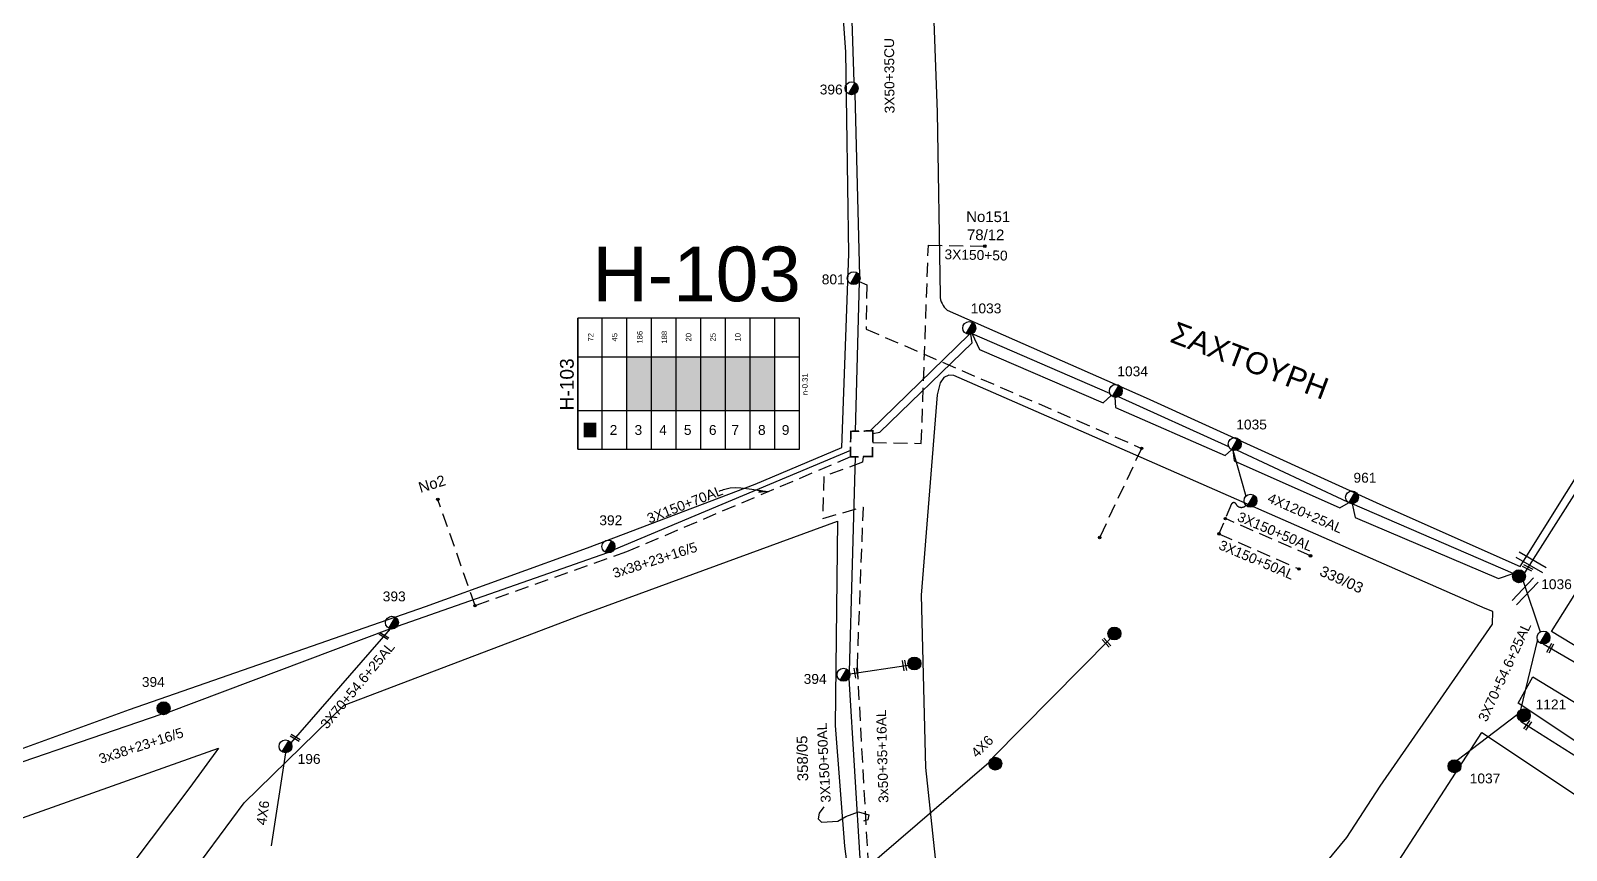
# Model space of a CAD drawing. Header units: millimetres. Extents: x 5016 to 7282, y 2879 to 3911.
# Drawn here: x 6401.2 to 6681.6, y 3116.7 to 3266.4 of the extents above; entities that cross this region are included whole.
import ezdxf
from ezdxf.enums import TextEntityAlignment as Align

# ---------------------------------------------------------------- set-up
doc = ezdxf.new("R2010")
doc.units = ezdxf.units.MM
doc.linetypes.add('DASHED', pattern=[19.05, 12.7, -6.35])
for name, color, linetype in [('Άγνωστα', 7, 'Continuous'), ('Ασφαλειοκιβώτια Χ.Τ 9 αναχωρήσεων', 7, 'Continuous'), ('Γυμνά εναέρια ΧΤ (3Φ)   3x50+35CU', 7, 'Continuous'), ('Επιγραφές - Σχήματα', 7, 'Continuous'), ('Καλώδια ΧΤ   3x150+50AL', 7, 'DASHED'), ('Μηχανική τομή', 7, 'Continuous'), ('Στύλος Ξύλινος', 7, 'Continuous'), ('Στύλος Ξύλινος @ 1', 7, 'Continuous'), ('Στύλος ΦΜ', 7, 'Continuous'), ('Στύλος ΦΜ @ 1', 7, 'Continuous'), ('Συνδέσεις', 7, 'Continuous'), ('Συνεστραμμένα ΧΤ   3x70+54.6+25 AL', 7, 'SYN_LINE'), ('Συνεστραμμένα ΧΤ   4x120+25 AL', 7, 'SYN_LINE'), ('Τομή', 7, 'Continuous'), ('Υπόβαθρο ΔΕΗ', 7, 'Continuous'), ('Υπόγεια καλώδια Δικτύου ΧΤ και Παρ. ΧΤ - 3X150+70 AL', 7, 'DASHED'), ('Υπόγεια καλώδια Παροχών ΧΤ   4x6', 7, 'DASHED')]:
    doc.layers.add(name, color=color, linetype=linetype)
doc.styles.get("Standard").update_dxf_attribs({"font": 'ARIAL.TTF'})
doc.linetypes.add('SYN_LINE', pattern='A,0.5,-0.0001,["/\\/\\/\\/",Standard,S=0.1,R=0,X=0,Y=-0.05],-0.25', length=0.7501)
doc.dimstyles.new('ISO-25', dxfattribs={"dimtxt": 2.5, "dimasz": 1.8, "dimexe": 1.25, "dimexo": 0.625, "dimtad": 1, "dimtxsty": 'Standard', "dimcen": 1.8, "dimadec": 0, "dimazin": 0, "dimtfac": 1, "dimtmove": 0, "dimatfit": 3, "dimfxl": 1.25, "dimarcsym": 0})

# ---------------------------------------------------------------- blocks, each defined once
blk = doc.blocks.new('ΥΠΑΡΧΩΝ ΤΣΙΜΕΝΤΕΝΙΟΣ ΣΤΥΛΟΣ')
at = {"layer": 'Στύλος ΦΜ'}
blk.add_hatch(color=7, dxfattribs=at).paths.add_polyline_path([(-1.29, -2.28, 0.574793), (2.62, 0, 0.268822), (1.3, 2.27)])
at = {"layer": 'Στύλος ΦΜ', "color": 7}
blk.add_line((-1.29, -2.28), (1.3, 2.27), dxfattribs=at)
blk.add_circle((0, 0), 2.62, dxfattribs=at)
at = {"layer": 'Στύλος ΦΜ', "flags": 4}
for tag, p in [('ΤΥΠΟΣ', (-4.91, 3.03)), ('ΑΡΙΘΜΟΣ', (-4.68, 8.05))]:
    blk.add_attdef(tag, p, '', height=4, dxfattribs=at)
blk = doc.blocks.new('ΥΠΑΡΧΩΝ ΞΥΛΙΝΟΣ ΣΤΥΛΟΣ')
at = {"layer": 'Στύλος Ξύλινος'}
h = blk.add_hatch(color=7, dxfattribs=at)
h.paths.add_polyline_path([(-2.62, 0, 0.270008), (-1.29, -2.28), (1.3, 2.27, 0.576266)])
h.paths.add_polyline_path([(-1.29, -2.28, 0.574793), (2.62, 0, 0.268822), (1.3, 2.27)])
at = {"layer": 'Στύλος Ξύλινος', "color": 7}
blk.add_line((-1.29, -2.28), (1.3, 2.27), dxfattribs=at)
blk.add_circle((0, 0), 2.62, dxfattribs=at)
at = {"layer": 'Στύλος Ξύλινος', "flags": 4}
for tag, p in [('ΑΡΙΘΜΟΣ', (-4.91, 8.6)), ('ΤΥΠΟΣ', (-4.85, 3.39))]:
    blk.add_attdef(tag, p, '', height=4, dxfattribs=at)
blk = doc.blocks.new('ΑΣΦΑΛΕΙΟΚΙΒΩΤΙΟ ΥΠΟΣΤΑΘΜΟΥ 9 ΑΝΑΧΩΡΗΣΕΩΝ')
at = {"layer": 'Ασφαλειοκιβώτια Χ.Τ 9 αναχωρήσεων', "ltscale": 40}
for p, q in [((-23.8, 40.36), (24.02, 40.36)), ((-9.72, 40.36), (-9.72, -40.64)), ((9.94, 40.36), (9.94, -40.64)), ((-23.8, 31.36), (24.02, 31.36)), ((-23.8, 22.36), (24.02, 22.36)), ((-23.8, 13.36), (24.02, 13.36)), ((-23.8, 4.36), (24.02, 4.36)), ((-23.8, -4.64), (24.02, -4.64)), ((-23.8, -13.64), (24.02, -13.64)), ((-23.8, -22.64), (24.02, -22.64)), ((-23.8, -31.64), (24.02, -31.64))]:
    blk.add_line(p, q, dxfattribs=at)
at = {"layer": 'Ασφαλειοκιβώτια Χ.Τ 9 αναχωρήσεων'}
blk.add_lwpolyline([(-23.8, -40.64), (24.02, -40.64), (24.02, 40.36), (-23.8, 40.36)], close=True, dxfattribs=at)
for s, p in [('1', (-18.61, 37.24)), ('2', (-18.61, 28.67)), ('3', (-18.61, 19.6)), ('4', (-18.61, 10.58)), ('5', (-18.61, 1.57)), ('6', (-18.61, -7.57)), ('7', (-18.61, -15.81)), ('8', (-18.61, -25.5)), ('9', (-18.61, -34.19))]:
    blk.add_text(s, height=3.6, rotation=270, dxfattribs=at).set_placement(p)
at = {"layer": 'Ασφαλειοκιβώτια Χ.Τ 9 αναχωρήσεων', "ltscale": 40}
for tag, height, p in [('ΟΝΟΜΑ', 5, (-0.16, 44.31)), ('ΚΕΙΜΕΝΟ 1', 2, (17.06, 35.59)), ('ΚΕΙΜΕΝΟ 2', 2, (17.06, 26.88)), ('ΚΕΙΜΕΝΟ 3', 2, (17.06, 17.69)), ('ΚΕΙΜΕΝΟ 4', 2, (17.06, 8.71)), ('ΚΕΙΜΕΝΟ 5', 2, (17.06, -0.13)), ('ΚΕΙΜΕΝΟ 6', 2, (17.06, -9.05)), ('ΚΕΙΜΕΝΟ 7', 2, (17.06, -18.13)), ('ΚΕΙΜΕΝΟ 8', 2, (17.06, -26.85)), ('ΚΕΙΜΕΝΟ 9', 2, (17.06, -35.99)), ('ΣΧ', 2, (-0.1, -42.64))]:
    blk.add_attdef(tag, text='', height=height, dxfattribs=at).set_placement(p, align=Align.MIDDLE_CENTER)
blk = doc.blocks.new('ΜΗΧΑΝΙΚΗ ΤΟΜΗ')
at = {"layer": 'Μηχανική τομή', "ltscale": 40}
for p, q in [((-1.89, 0.78), (1.89, 0.78)), ((1.89, 0), (-1.89, 0))]:
    blk.add_line(p, q, dxfattribs=at)
blk = doc.blocks.new('ΤΟΜΗ')
at = {"layer": 'Τομή', "ltscale": 40}
for p, q in [((-5.68, 0), (5.68, 0)), ((5.68, -2.33), (-5.68, -2.33))]:
    blk.add_line(p, q, dxfattribs=at)
blk = doc.blocks.new('_ΣΥΝΔΕΣΗ')
at = {"layer": 'Συνδέσεις', "linetype": 'SYN_LINE', "ltscale": 40}
blk.add_hatch(color=256, dxfattribs=at).paths.add_polyline_path([(0.5, -0.01, 1), (-0.5, -0.01, 1)])
at = {"layer": 'Συνδέσεις'}
blk.add_circle((0, -0.01), 0.5, dxfattribs=at)

msp = doc.modelspace()

# ---------------------------------------------------------------- hatches: boundary and pattern name
at = {"layer": 'Ασφαλειοκιβώτια Χ.Τ 9 αναχωρήσεων', "lineweight": -3}
for color, points in [(5, [(6514.55, 3197.04), (6514.55, 3206.87), (6510.05, 3206.87), (6510.05, 3197.04)]), (2, [(6519.05, 3197.04), (6519.05, 3206.87), (6514.55, 3206.87), (6514.55, 3197.04)]), (30, [(6523.55, 3197.04), (6523.55, 3206.87), (6519.05, 3206.87), (6519.05, 3197.04)]), (133, [(6528.05, 3197.04), (6528.05, 3206.87), (6523.55, 3206.87), (6523.55, 3197.04)]), (27, [(6532.55, 3197.04), (6532.55, 3206.87), (6528.05, 3206.87), (6528.05, 3197.04)]), (6, [(6537.05, 3197.04), (6537.05, 3206.87), (6532.55, 3206.87), (6532.55, 3197.04)]), (1, [(6502.16, 3192.14), (6504.46, 3192.14), (6504.46, 3194.85), (6502.16, 3194.85)])]:
    msp.add_hatch(color=color, dxfattribs=at).paths.add_polyline_path(points)

# ---------------------------------------------------------------- linework, layer by layer
at = {"layer": 'Άγνωστα', "color": 27, "linetype": 'DASHED', "lineweight": -3, "ltscale": 0.2}
msp.add_lwpolyline([(6552.47, 3220.64), (6553.83, 3220.03), (6553.72, 3211.92), (6604.04, 3190.14), (6596.37, 3173.86)], dxfattribs=at)
at = {"layer": 'Άγνωστα', "color": 133, "lineweight": -3, "elevation": 0.3}
msp.add_lwpolyline([(6550.87, 3189.77), (6507.67, 3171.6)], dxfattribs=at)
at = {"layer": 'Άγνωστα', "color": 5, "linetype": 'Continuous', "lineweight": -3, "ltscale": 20, "elevation": 0.3}
msp.add_lwpolyline([(6551.73, 3188.58), (6550.62, 3149.36)], dxfattribs=at)
at = {"layer": 'Άγνωστα', "color": 133, "lineweight": -3}
for points in [[(6506.48, 3171.04), (6468.06, 3157.58)], [(6426.34, 3141.93), (6466.77, 3157.17)], [(6384.83, 3127.83), (6425.01, 3141.56)]]:
    msp.add_lwpolyline(points, dxfattribs=at)
at = {"layer": 'Άγνωστα', "color": 5, "linetype": 'SYN_LINE', "lineweight": -3, "ltscale": 20}
for points in [[(6576.83, 3133.62), (6598.35, 3155.39)], [(6553.15, 3112.96), (6576.16, 3132.77)]]:
    msp.add_lwpolyline(points, dxfattribs=at)
at = {"layer": 'Άγνωστα', "color": 5, "linetype": 'SYN_LINE', "lineweight": -3, "ltscale": 10}
msp.add_lwpolyline([(6550.77, 3148.93), (6561.41, 3150.56)], dxfattribs=at)
at = {"layer": 'Άγνωστα', "color": 5, "linetype": 'Continuous', "lineweight": -3, "ltscale": 20}
msp.add_lwpolyline([(6550.58, 3148.12), (6552.66, 3114.22)], dxfattribs=at)
at = {"layer": 'Άγνωστα', "color": 133, "linetype": 'SYN_LINE', "lineweight": -3, "ltscale": 20}
msp.add_lwpolyline([(6447.69, 3134.53), (6445.04, 3117.52)], dxfattribs=at)
at = {"layer": 'Γυμνά εναέρια ΧΤ (3Φ)   3x50+35CU', "color": 27, "lineweight": -3}
for points in [[(6550.43, 3288.89), (6551.5, 3257.02)], [(6551.66, 3254.89), (6552.55, 3221.66)], [(6552.47, 3220.64), (6551.75, 3193.26)]]:
    msp.add_lwpolyline(points, dxfattribs=at)
at = {"layer": 'Γυμνά εναέρια ΧΤ (3Φ)   3x50+35CU', "color": 85, "lineweight": -3}
msp.add_lwpolyline([(6677.39, 3154.41), (6705.56, 3138.05)], dxfattribs=at)
at = {"layer": 'Επιγραφές - Σχήματα', "lineweight": -3, "elevation": 0.3}
msp.add_lwpolyline([(6552.46, 3193.28, 0.3, 0.3, 0), (6550.93, 3193.24, 0.3, 0.3, 0), (6550.9, 3191.25, 0, 0, 0)], format="xyseb", dxfattribs=at)
at = {"layer": 'Επιγραφές - Σχήματα', "lineweight": -3, "const_width": 0.3, "elevation": 0.3}
for points in [[(6554.93, 3191.21), (6554.98, 3193.34), (6553.29, 3193.3)], [(6550.88, 3190.43), (6550.85, 3188.56), (6552.34, 3188.6)], [(6553.17, 3188.62), (6554.88, 3188.66), (6554.91, 3190.39)]]:
    msp.add_lwpolyline(points, dxfattribs=at)
at = {"layer": 'Επιγραφές - Σχήματα', "lineweight": -3}
msp.add_lwpolyline([(6546, 3124.68), (6545.17, 3123.52), (6544.99, 3122.48), (6545.57, 3121.83), (6546.6, 3121.93), (6548.54, 3122.03), (6550.05, 3122.89), (6552.36, 3123.77), (6554.22, 3123.19), (6554.02, 3122.31), (6553.26, 3122.06)], dxfattribs=at)
at = {"layer": 'Καλώδια ΧΤ   3x150+50AL', "color": 1, "lineweight": -3, "ltscale": 0.2, "elevation": 0.3}
msp.add_lwpolyline([(6554.93, 3191.21), (6563.81, 3191.03), (6565.1, 3227.25), (6575.4, 3227.07)], dxfattribs=at)
at = {"layer": 'Καλώδια ΧΤ   3x150+50AL', "color": 6, "lineweight": -3, "ltscale": 0.2, "elevation": 0.3}
msp.add_lwpolyline([(6553.17, 3188.62), (6553.07, 3187.61), (6546, 3184.99), (6545.82, 3177.33), (6553.16, 3179.42), (6552.07, 3150.52), (6554.02, 3115.27), (6556.64, 3099.58), (6559.27, 3078.59), (6564.15, 3051.04), (6565.73, 3040.09), (6575.71, 3001.59), (6580, 2985.26), (6562.78, 2982.42)], dxfattribs=at)
at = {"layer": 'Καλώδια ΧΤ   3x150+50AL', "color": 2, "lineweight": -3, "ltscale": 0.2}
msp.add_lwpolyline([(6623.11, 3179.73, -0.56804), (6621.19, 3180.12, 0.426341), (6620.49, 3180.01), (6618.17, 3174.53), (6632.79, 3168.11)], format="xyb", dxfattribs=at)
msp.add_lwpolyline([(6634.89, 3170.51), (6619.35, 3177.31)], dxfattribs=at)
at = {"layer": 'Συνεστραμμένα ΧΤ   3x70+54.6+25 AL', "color": 133, "lineweight": -3, "ltscale": 20}
for points in [[(6686.26, 3186.77), (6673.98, 3167.37)], [(6466.82, 3157.16), (6448.69, 3136.34)]]:
    msp.add_lwpolyline(points, dxfattribs=at)
at = {"layer": 'Συνεστραμμένα ΧΤ   3x70+54.6+25 AL', "color": 7, "lineweight": -3, "ltscale": 10}
for points in [[(6673.73, 3165.88), (6676.86, 3156.61)], [(6676.32, 3155.21), (6673.22, 3142.38)], [(6672.65, 3141.46), (6661.65, 3133.15)]]:
    msp.add_lwpolyline(points, dxfattribs=at)
at = {"layer": 'Συνεστραμμένα ΧΤ   3x70+54.6+25 AL', "color": 85, "lineweight": -3, "ltscale": 20}
msp.add_lwpolyline([(6673.27, 3140.33), (6697.52, 3124.98)], dxfattribs=at)
at = {"layer": 'Συνεστραμμένα ΧΤ   4x120+25 AL', "color": 2, "lineweight": -3, "ltscale": 20}
for points in [[(6572.54, 3210.95), (6554.45, 3193.32)], [(6598.25, 3200.17), (6573.07, 3211.06)], [(6573.1, 3211.08), (6574.45, 3208.17), (6597.02, 3198.43), (6598.49, 3199.8)], [(6599.16, 3199.47), (6599.3, 3197.58), (6619.32, 3188.81), (6620.47, 3189.89)], [(6619.98, 3190.41), (6599.81, 3199.55)], [(6620.68, 3189.8), (6620.92, 3187.83), (6640.24, 3179.3), (6641.82, 3180.2)], [(6641.68, 3180.31), (6621.41, 3189.79)], [(6671.9, 3167.29), (6642.51, 3180.01)], [(6642.51, 3180.01), (6643.02, 3177.5), (6669.25, 3166.39), (6671.9, 3167.29)]]:
    msp.add_lwpolyline(points, dxfattribs=at)
at = {"layer": 'Συνεστραμμένα ΧΤ   4x120+25 AL', "color": 2, "lineweight": -3, "ltscale": 20, "elevation": 0.3}
msp.add_lwpolyline([(6554.97, 3192.83), (6556.24, 3193.09), (6573.08, 3209.41), (6572.88, 3210.99)], dxfattribs=at)
at = {"layer": 'Συνεστραμμένα ΧΤ   4x120+25 AL', "color": 2, "lineweight": -3, "ltscale": 10}
msp.add_lwpolyline([(6620.68, 3189.8), (6623.1, 3181.41)], dxfattribs=at)
at = {"layer": 'Υπόβαθρο ΔΕΗ', "lineweight": -3}
for points in [[(6375.62, 3126.61), (6419.2, 3142.41), (6473.25, 3161.23), (6502.84, 3171.98), (6533.46, 3183.59), (6549.27, 3190.27), (6550.55, 3225.65), (6550, 3262.54), (6547.52, 3297.32), (6545.05, 3318.16), (6522.41, 3324.28), (6498.31, 3328.73), (6479.04, 3330.46), (6463.87, 3334.49), (6452.09, 3342.34), (6428.63, 3363.25), (6396.94, 3395.48)], [(6881.74, 3084.95), (6836.39, 3035.28), (6774.43, 3076.73), (6727.2, 3107.45), (6672.84, 3143.57), (6675.52, 3148.39), (6728.5, 3116.11), (6778.48, 3086.9), (6821.28, 3060.21), (6825.43, 3066.56), (6775.16, 3098.78), (6710.14, 3137.77), (6678.9, 3156.66), (6691.91, 3177.36), (6746.3, 3146.38), (6802.19, 3114.64), (6834.07, 3096.7), (6837.88, 3103.33), (6802.32, 3123.26), (6838.31, 3179.92), (6871.22, 3234.22), (6889.75, 3221.92)], [(6574.61, 3051.45), (6618.39, 3099.91), (6624.58, 3105.05), (6635.13, 3111.32), (6641.52, 3119.08), (6647.63, 3128.45), (6668.1, 3158.04), (6668.21, 3160.31), (6666.78, 3160.88), (6593.03, 3193.27), (6569.73, 3203.46), (6568.86, 3203.52), (6567.95, 3203.08), (6567.27, 3202.08), (6566.71, 3199.94), (6563.78, 3163.35), (6564.56, 3131.87), (6568.12, 3098.74), (6570.93, 3074.52), (6574.61, 3051.45)], [(6271.74, 2893.51), (6302.89, 2932.98), (6333.6, 2978.59), (6364.5, 3023.06), (6398.25, 3069.69), (6422.1, 3101.05), (6440.12, 3125.39), (6458.41, 3143.22), (6501.81, 3159.71), (6548.5, 3176.83), (6548.09, 3139.49), (6549.76, 3117.45), (6553.97, 3085.15), (6558.95, 3055.52), (6562.51, 3037.63), (6526.27, 2997.79), (6494.67, 2963.23), (6462.62, 2992.29)], [(6627.49, 3007.5), (6590.12, 2986.49), (6577.72, 3036.2), (6577.95, 3037.95), (6578.81, 3039.67), (6625.41, 3091.53), (6631.24, 3096.76), (6639.13, 3101.44), (6645.28, 3106.19), (6651.07, 3114.9), (6666.19, 3138.22), (6709.79, 3109.19), (6682.67, 3066.29)], [(6205.32, 2893.51), (6277.88, 2975.36), (6303.26, 3017.42), (6348.3, 3094.24), (6356.25, 3107.26), (6435.43, 3135.35), (6430.23, 3128.18), (6398.46, 3085.97), (6365.49, 3041.72), (6343.13, 3009.58), (6320.32, 2975.81), (6288.76, 2930.91), (6258.78, 2893.51)]]:
    msp.add_lwpolyline(points, dxfattribs=at)
msp.add_lwpolyline([(6673.2, 3168.53), (6690.1, 3195.61), (6707.4, 3222.32), (6730.68, 3258.35), (6761.22, 3305.73), (6718.59, 3335.58, -0.466945), (6718.92, 3346.14), (6744.39, 3363.21), (6708.37, 3364.82), (6660.55, 3369.04), (6616.27, 3372.85), (6576.5, 3376.32), (6557.14, 3377.81), (6559.24, 3339.62), (6563.77, 3301.43), (6565.87, 3274.83), (6566.68, 3251.54), (6567.23, 3218.06, 0.22479), (6568.56, 3215.37), (6604.89, 3199.39), (6647.58, 3179.96), (6673.2, 3168.53)], format="xyb", dxfattribs=at)
at = {"layer": 'Υπόγεια καλώδια Δικτύου ΧΤ και Παρ. ΧΤ - 3X150+70 AL', "color": 30, "lineweight": -3, "ltscale": 0.2, "elevation": 0.3}
msp.add_lwpolyline([(6550.85, 3188.56), (6509.96, 3171.22), (6482.31, 3161.41), (6475.51, 3180.81)], dxfattribs=at)

# ---------------------------------------------------------------- block references
at = {"layer": 'Ασφαλειοκιβώτια Χ.Τ 9 αναχωρήσεων', "lineweight": -3, "xscale": 0.5, "yscale": 0.5, "zscale": 0.5, "rotation": 90}
msp.add_blockref('ΑΣΦΑΛΕΙΟΚΙΒΩΤΙΟ ΥΠΟΣΤΑΘΜΟΥ 9 ΑΝΑΧΩΡΗΣΕΩΝ', (6521.23, 3201.9), dxfattribs=at).add_auto_attribs({'ΟΝΟΜΑ': 'Η-103', 'ΣΧ': 'n-0.31', 'ΚΕΙΜΕΝΟ 2': '45', 'ΚΕΙΜΕΝΟ 1': '72', 'ΚΕΙΜΕΝΟ 3': '186', 'ΚΕΙΜΕΝΟ 4': '188', 'ΚΕΙΜΕΝΟ 5': '20', 'ΚΕΙΜΕΝΟ 6': '25', 'ΚΕΙΜΕΝΟ 7': '10'})
at = {"layer": 'Μηχανική τομή', "lineweight": -3}
for p, xscale, yscale, zscale, rotation in [((6674.46, 3168.13), 0.5000000000003518, 0.5000000000003518, 0.5000000000003518, 334.1852982004288), ((6465.54, 3155.7), 0.5000000000002273, 0.5000000000002273, 0.5000000000002273, 329.3104306252642), ((6597.48, 3154.52), 0.5000000000001776, 0.5000000000001776, 0.5000000000001776, 312.3538157848179), ((6678.85, 3153.56), 0.5000000000003038, 0.5000000000003038, 0.5000000000003038, 61.93047947352691), ((6551.69, 3149.07), 0.5000000000001765, 0.5000000000001765, 0.5000000000001765, 279.8551773331704), ((6560.54, 3150.43), 0.5000000000001765, 0.5000000000001765, 0.5000000000001765, 279.8551773331704), ((6674.71, 3139.42), 0.5000000000002871, 0.5000000000002871, 0.5000000000002871, 53.60869337515514), ((6449.35, 3137.1), 0.5000000000002273, 0.5000000000002273, 0.5000000000002273, 329.3104306252642)]:
    msp.add_blockref('ΜΗΧΑΝΙΚΗ ΤΟΜΗ', p, dxfattribs=dict(at, xscale=xscale, yscale=yscale, zscale=zscale, rotation=rotation))
at = {"layer": 'Στύλος Ξύλινος @ 1', "lineweight": -3, "ltscale": 40}
ref = msp.add_blockref('ΥΠΑΡΧΩΝ ΞΥΛΙΝΟΣ ΣΤΥΛΟΣ', (6672.96, 3166.78), dxfattribs=dict(at, xscale=0.4499999999998181, yscale=0.4499999999998181, zscale=0.4499999999998181))
ref.add_attrib('ΤΥΠΟΣ', '1036', (6677.02, 3164.42), dxfattribs={"layer": 'Στύλος Ξύλινος', "height": 1.8, "flags": 4})
at = {"layer": 'Στύλος Ξύλινος @ 1', "lineweight": -3, "ltscale": 40, "xscale": 0.4499999999998181, "yscale": 0.4499999999998181, "zscale": 0.4499999999998181}
for p in [(6599.08, 3156.31), (6562.55, 3150.84), (6577.32, 3132.55)]:
    msp.add_blockref('ΥΠΑΡΧΩΝ ΞΥΛΙΝΟΣ ΣΤΥΛΟΣ', p, dxfattribs=at)
at = {"layer": 'Στύλος Ξύλινος @ 1', "lineweight": -3, "ltscale": 40}
ref = msp.add_blockref('ΥΠΑΡΧΩΝ ΞΥΛΙΝΟΣ ΣΤΥΛΟΣ', (6425.42, 3142.66), dxfattribs=dict(at, xscale=0.4499999999998181, yscale=0.4499999999998181, zscale=0.4499999999998181))
ref.add_attrib('ΤΥΠΟΣ', '394', (6421.45, 3146.57), dxfattribs={"layer": 'Στύλος Ξύλινος', "height": 1.8, "flags": 4})
ref = msp.add_blockref('ΥΠΑΡΧΩΝ ΞΥΛΙΝΟΣ ΣΤΥΛΟΣ', (6673.83, 3141.37), dxfattribs=dict(at, xscale=0.4499999999998181, yscale=0.4499999999998181, zscale=0.4499999999998181))
ref.add_attrib('ΤΥΠΟΣ', '1121', (6676, 3142.46), dxfattribs={"layer": 'Στύλος Ξύλινος', "height": 1.8, "flags": 4})
ref = msp.add_blockref('ΥΠΑΡΧΩΝ ΞΥΛΙΝΟΣ ΣΤΥΛΟΣ', (6661.18, 3132.07), dxfattribs=dict(at, xscale=0.4499999999998181, yscale=0.4499999999998181, zscale=0.4499999999998181))
ref.add_attrib('ΤΥΠΟΣ', '1037', (6663.97, 3128.94), dxfattribs={"layer": 'Στύλος Ξύλινος', "height": 1.8, "flags": 4})
at = {"layer": 'Στύλος ΦΜ @ 1', "lineweight": -3, "ltscale": 40}
ref = msp.add_blockref('ΥΠΑΡΧΩΝ ΤΣΙΜΕΝΤΕΝΙΟΣ ΣΤΥΛΟΣ', (6551.08, 3255.91), dxfattribs=dict(at, xscale=0.4499999999998181, yscale=0.4499999999998181, zscale=0.4499999999998181))
ref.add_attrib('ΤΥΠΟΣ', '396', (6545.26, 3254.78), dxfattribs={"layer": 'Στύλος ΦΜ', "height": 1.8, "flags": 4})
ref = msp.add_blockref('ΥΠΑΡΧΩΝ ΤΣΙΜΕΝΤΕΝΙΟΣ ΣΤΥΛΟΣ', (6551.45, 3221.23), dxfattribs=dict(at, xscale=0.4499999999998181, yscale=0.4499999999998181, zscale=0.4499999999998181))
ref.add_attrib('ΤΥΠΟΣ', '801', (6545.63, 3220.1), dxfattribs={"layer": 'Στύλος ΦΜ', "height": 1.8, "flags": 4})
ref = msp.add_blockref('ΥΠΑΡΧΩΝ ΤΣΙΜΕΝΤΕΝΙΟΣ ΣΤΥΛΟΣ', (6572.56, 3212.12), dxfattribs=dict(at, xscale=0.4499999999998181, yscale=0.4499999999998181, zscale=0.4499999999998181))
ref.add_attrib('ΤΥΠΟΣ', '1033', (6572.84, 3214.8), dxfattribs={"layer": 'Στύλος ΦΜ', "height": 1.8, "flags": 4})
ref = msp.add_blockref('ΥΠΑΡΧΩΝ ΤΣΙΜΕΝΤΕΝΙΟΣ ΣΤΥΛΟΣ', (6599.33, 3200.63), dxfattribs=dict(at, xscale=0.4499999999998181, yscale=0.4499999999998181, zscale=0.4499999999998181))
ref.add_attrib('ΤΥΠΟΣ', '1034', (6599.61, 3203.31), dxfattribs={"layer": 'Στύλος ΦΜ', "height": 1.8, "flags": 4})
ref = msp.add_blockref('ΥΠΑΡΧΩΝ ΤΣΙΜΕΝΤΕΝΙΟΣ ΣΤΥΛΟΣ', (6621.05, 3190.91), dxfattribs=dict(at, xscale=0.4499999999998181, yscale=0.4499999999998181, zscale=0.4499999999998181))
ref.add_attrib('ΤΥΠΟΣ', '1035', (6621.33, 3193.59), dxfattribs={"layer": 'Στύλος ΦΜ', "height": 1.8, "flags": 4})
ref = msp.add_blockref('ΥΠΑΡΧΩΝ ΤΣΙΜΕΝΤΕΝΙΟΣ ΣΤΥΛΟΣ', (6642.46, 3181.19), dxfattribs=dict(at, xscale=0.4499999999998181, yscale=0.4499999999998181, zscale=0.4499999999998181))
ref.add_attrib('ΤΥΠΟΣ', '961', (6642.74, 3183.87), dxfattribs={"layer": 'Στύλος ΦΜ', "height": 1.8, "flags": 4})
at = {"layer": 'Στύλος ΦΜ @ 1', "lineweight": -3, "ltscale": 40, "xscale": 0.4499999999998181, "yscale": 0.4499999999998181, "zscale": 0.4499999999998181}
for p in [(6623.93, 3180.57), (6677.44, 3155.58)]:
    msp.add_blockref('ΥΠΑΡΧΩΝ ΤΣΙΜΕΝΤΕΝΙΟΣ ΣΤΥΛΟΣ', p, dxfattribs=at)
at = {"layer": 'Στύλος ΦΜ @ 1', "lineweight": -3, "ltscale": 40}
ref = msp.add_blockref('ΥΠΑΡΧΩΝ ΤΣΙΜΕΝΤΕΝΙΟΣ ΣΤΥΛΟΣ', (6506.66, 3172.21), dxfattribs=dict(at, xscale=0.4499999999998181, yscale=0.4499999999998181, zscale=0.4499999999998181))
ref.add_attrib('ΤΥΠΟΣ', '392', (6505, 3176.1), dxfattribs={"layer": 'Στύλος ΦΜ', "height": 1.8, "flags": 4})
ref = msp.add_blockref('ΥΠΑΡΧΩΝ ΤΣΙΜΕΝΤΕΝΙΟΣ ΣΤΥΛΟΣ', (6467.12, 3158.3), dxfattribs=dict(at, xscale=0.4499999999998181, yscale=0.4499999999998181, zscale=0.4499999999998181))
ref.add_attrib('ΤΥΠΟΣ', '393', (6465.45, 3162.19), dxfattribs={"layer": 'Στύλος ΦΜ', "height": 1.8, "flags": 4})
ref = msp.add_blockref('ΥΠΑΡΧΩΝ ΤΣΙΜΕΝΤΕΝΙΟΣ ΣΤΥΛΟΣ', (6549.6, 3148.78), dxfattribs=dict(at, xscale=0.4499999999998181, yscale=0.4499999999998181, zscale=0.4499999999998181))
ref.add_attrib('ΤΥΠΟΣ', '394', (6542.32, 3147.12), dxfattribs={"layer": 'Στύλος ΦΜ', "height": 1.8, "flags": 4})
ref = msp.add_blockref('ΥΠΑΡΧΩΝ ΤΣΙΜΕΝΤΕΝΙΟΣ ΣΤΥΛΟΣ', (6447.69, 3135.7), dxfattribs=dict(at, xscale=0.4499999999998181, yscale=0.4499999999998181, zscale=0.4499999999998181))
ref.add_attrib('ΤΥΠΟΣ', '196', (6449.9, 3132.5), dxfattribs={"layer": 'Στύλος ΦΜ', "height": 1.8, "flags": 4})
at = {"layer": 'Συνδέσεις', "lineweight": -3, "xscale": 0.4499999999998181, "yscale": 0.4499999999998181, "zscale": 0.4499999999998181}
for p in [(6575.4, 3227.07, 0.3), (6604.04, 3190.14), (6475.51, 3180.81, 0.3), (6619.35, 3177.31), (6618.17, 3174.53), (6596.37, 3173.86), (6634.89, 3170.51), (6632.79, 3168.11), (6482.31, 3161.41, 0.3)]:
    msp.add_blockref('_ΣΥΝΔΕΣΗ', p, dxfattribs=at)
at = {"layer": 'Τομή', "lineweight": -3}
for p, xscale, yscale, zscale, rotation in [((6674.88, 3168.8), 0.4999999999999916, 0.4999999999999916, 0.4999999999999916, 149.8318699013048), ((6674.49, 3163.62), 0.4999999999998924, 0.4999999999998924, 0.4999999999998924, 226.4654945635425)]:
    msp.add_blockref('ΤΟΜΗ', p, dxfattribs=dict(at, xscale=xscale, yscale=yscale, zscale=zscale, rotation=rotation))

# ---------------------------------------------------------------- texts
at = {"layer": 'Γυμνά εναέρια ΧΤ (3Φ)   3x50+35CU', "color": 7, "lineweight": -3, "insert": (6557.12, 3251.31), "char_height": 1.8, "width": 168.3718, "attachment_point": 1, "rotation": 90.3863}
msp.add_mtext('3X50+35CU', dxfattribs=at)
at = {"layer": 'Επιγραφές - Σχήματα', "color": 7, "lineweight": -3, "insert": (6503.76, 3226.99), "char_height": 10, "width": 168.3718, "attachment_point": 1}
msp.add_mtext('Η-103', dxfattribs=at)
at = {"layer": 'Επιγραφές - Σχήματα', "color": 7, "lineweight": -3, "width": 168.3718, "attachment_point": 1}
for s, insert, char_height, rotation in [('ΣΑΧΤΟΥΡΗ', (6610.41, 3213.4), 4, 339.219), ('3x38+23+16/5', (6507.22, 3168.11), 1.8, 17.9587), ('3x50+35+16AL', (6556.01, 3125.36), 1.8, 91.5252), ('3x38+23+16/5', (6413.39, 3134.21), 1.8, 17.9587), ('4X6', (6442.34, 3121.48), 1.8, 81.6704)]:
    msp.add_mtext(s, dxfattribs=dict(at, insert=insert, char_height=char_height, rotation=rotation))
at = {"layer": 'Καλώδια ΧΤ   3x150+50AL', "color": 7, "lineweight": -3, "char_height": 1.8, "width": 168.3718, "attachment_point": 1}
for s, insert, rotation in [('{\\H1.083x;\\C256;No151}', (6572.02, 3233.44), 359.7629), ('{\\H1.083x;\\C256;78/12}', (6572.16, 3230.13), 359.7629), ('3X150+50', (6568.06, 3226.49), 358.7188), ('{\\H1.083x;\\C256;No2}', (6471.76, 3183.85), 17.1387), ('3X150+50AL', (6622.06, 3178.61), 337.0808), ('3X150+50AL', (6618.66, 3173.45), 337.0808), ('{\\H1.083x;\\C256;339/03}', (6637.17, 3168.78), 335.8252), ('3X150+50AL', (6545.48, 3125.38), 93.0409), ('{\\H1.083x;\\C256;358/05}', (6541.21, 3129.33), 91.2318)]:
    msp.add_mtext(s, dxfattribs=dict(at, insert=insert, rotation=rotation))
at = {"layer": 'Συνεστραμμένα ΧΤ   3x70+54.6+25 AL', "color": 7, "lineweight": -3, "char_height": 1.8, "width": 168.3718, "attachment_point": 1}
for insert, rotation in [((6665.42, 3140.79), 65.2834), ((6453.89, 3139.89), 50.3295)]:
    msp.add_mtext('3X70+54.6+25AL', dxfattribs=dict(at, insert=insert, rotation=rotation))
at = {"layer": 'Συνεστραμμένα ΧΤ   4x120+25 AL', "color": 7, "lineweight": -3, "insert": (6627.59, 3182.05), "char_height": 1.8, "width": 168.3718, "attachment_point": 1, "rotation": 336.4578}
msp.add_mtext('4X120+25AL', dxfattribs=at)
at = {"layer": 'Υπόγεια καλώδια Δικτύου ΧΤ και Παρ. ΧΤ - 3X150+70 AL', "color": 7, "lineweight": -3, "insert": (6513.48, 3178.07), "char_height": 1.8, "width": 168.3718, "attachment_point": 1, "rotation": 21.4291}
msp.add_mtext('3X150+70AL', dxfattribs=at)
at = {"layer": 'Υπόγεια καλώδια Παροχών ΧΤ   4x6', "color": 7, "lineweight": -3, "insert": (6572.7, 3134.76), "char_height": 1.8, "width": 168.3718, "attachment_point": 1, "rotation": 44.5418}
msp.add_mtext('4X6', dxfattribs=at)

# ---------------------------------------------------------------- leaders
at = {"layer": 'Επιγραφές - Σχήματα', "lineweight": -3, "path_type": 1}
msp.add_leader([(6535.88, 3182.21, 0.3), (6527.92, 3182.65, 0.3), (6526.83, 3182.27, 0.3)], dimstyle='ISO-25', override={"dimgap": 0.625, "dimtad": 0}, dxfattribs=at)

doc.saveas('drawing.dxf')
